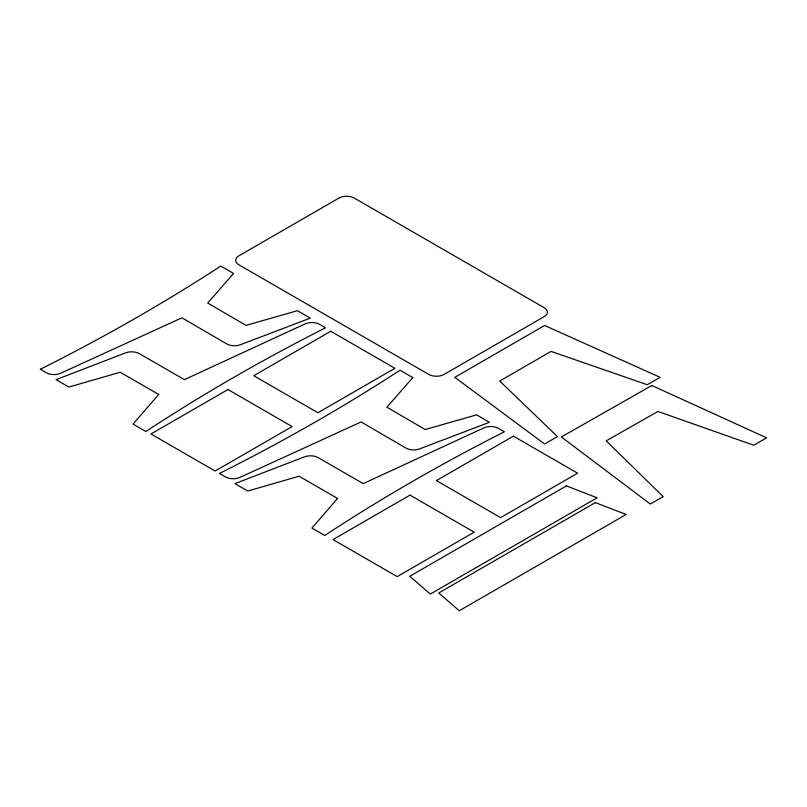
<?xml version="1.0" encoding="UTF-8"?>
<svg xmlns="http://www.w3.org/2000/svg" width="807" height="807" viewBox="0 0 807 807"><rect width="100%" height="100%" fill="white"/><g stroke="black" fill="none" stroke-linecap="round" stroke-linejoin="round"><path stroke-width="1.21" d="M40.35 369.273L46.261 372.723A10.884 6.285 0 0 0 60.757 373.217L181.918 317.797L226.717 343.903A10.884 6.285 0 0 0 240.446 344.73L310.231 318.14L297.46 310.695L246.014 325.372L207.692 303.049L233.596 273.482L220.825 266.038A1946 1123.515 0 0 1 40.34 369.263M158.707 394.462L133.044 424.099L145.875 431.503A1946 1123.515 0 0 1 325.534 327.803L319.582 324.364A10.884 6.285 0 0 0 305.076 323.9L184.379 379.653L139.359 353.658A10.884 6.285 0 0 0 125.62 352.871L56.056 379.653L68.888 387.057L120.213 372.239L158.707 394.462M337.578 498.444L311.916 528.081L324.747 535.485A1946 1123.515 0 0 1 504.395 431.775L498.444 428.335A10.884 6.285 0 0 0 483.948 427.871L363.241 483.625L318.22 457.64A10.884 6.285 0 0 0 304.481 456.853L234.928 483.625L247.759 491.039L299.084 476.221L337.578 498.444M412.77 377.636L386.876 407.202L425.188 429.536L476.634 414.859L489.405 422.293L419.63 448.884A10.884 6.285 0 0 1 405.901 448.056L361.092 421.95L239.941 477.381A10.884 6.285 0 0 1 225.446 476.876L219.524 473.427A1946 1123.515 0 0 0 400.02 370.211L412.77 377.636M338.91 198.088L238.822 255.869A10.884 6.285 0 0 0 238.822 264.757L428.729 374.398A10.884 6.285 0 0 0 444.132 374.398L544.211 316.616A10.884 6.285 0 0 0 544.211 307.729L354.303 198.088A10.884 6.285 0 0 0 338.91 198.088M227.957 389.529L150.97 433.974L215.126 471.016L292.124 426.57L227.957 389.529M330.739 331.253L253.751 375.699L317.908 412.74L394.895 368.295L330.739 331.253M544.624 325.473L454.805 377.333L544.624 444.001L557.455 436.597L499.715 381.035L551.04 351.398L647.275 384.737L660.106 377.333L544.624 325.473M410.027 495.125L333.039 539.58L397.195 576.622L474.183 532.166L410.027 495.125M513.423 436.143L436.436 480.599L500.592 517.64L577.58 473.184L513.423 436.143M566.393 485.915L409.795 576.269L430.313 594.053L597.18 497.778L566.393 485.915M595.344 502.62L438.746 592.963L459.264 610.748L626.131 514.473L595.344 502.62M651.854 385.494L561.349 436.96L650.291 504.022L663.223 496.668L606.208 440.854L657.927 411.449L753.718 445.212L766.65 437.858L651.854 385.494"/></g></svg>
